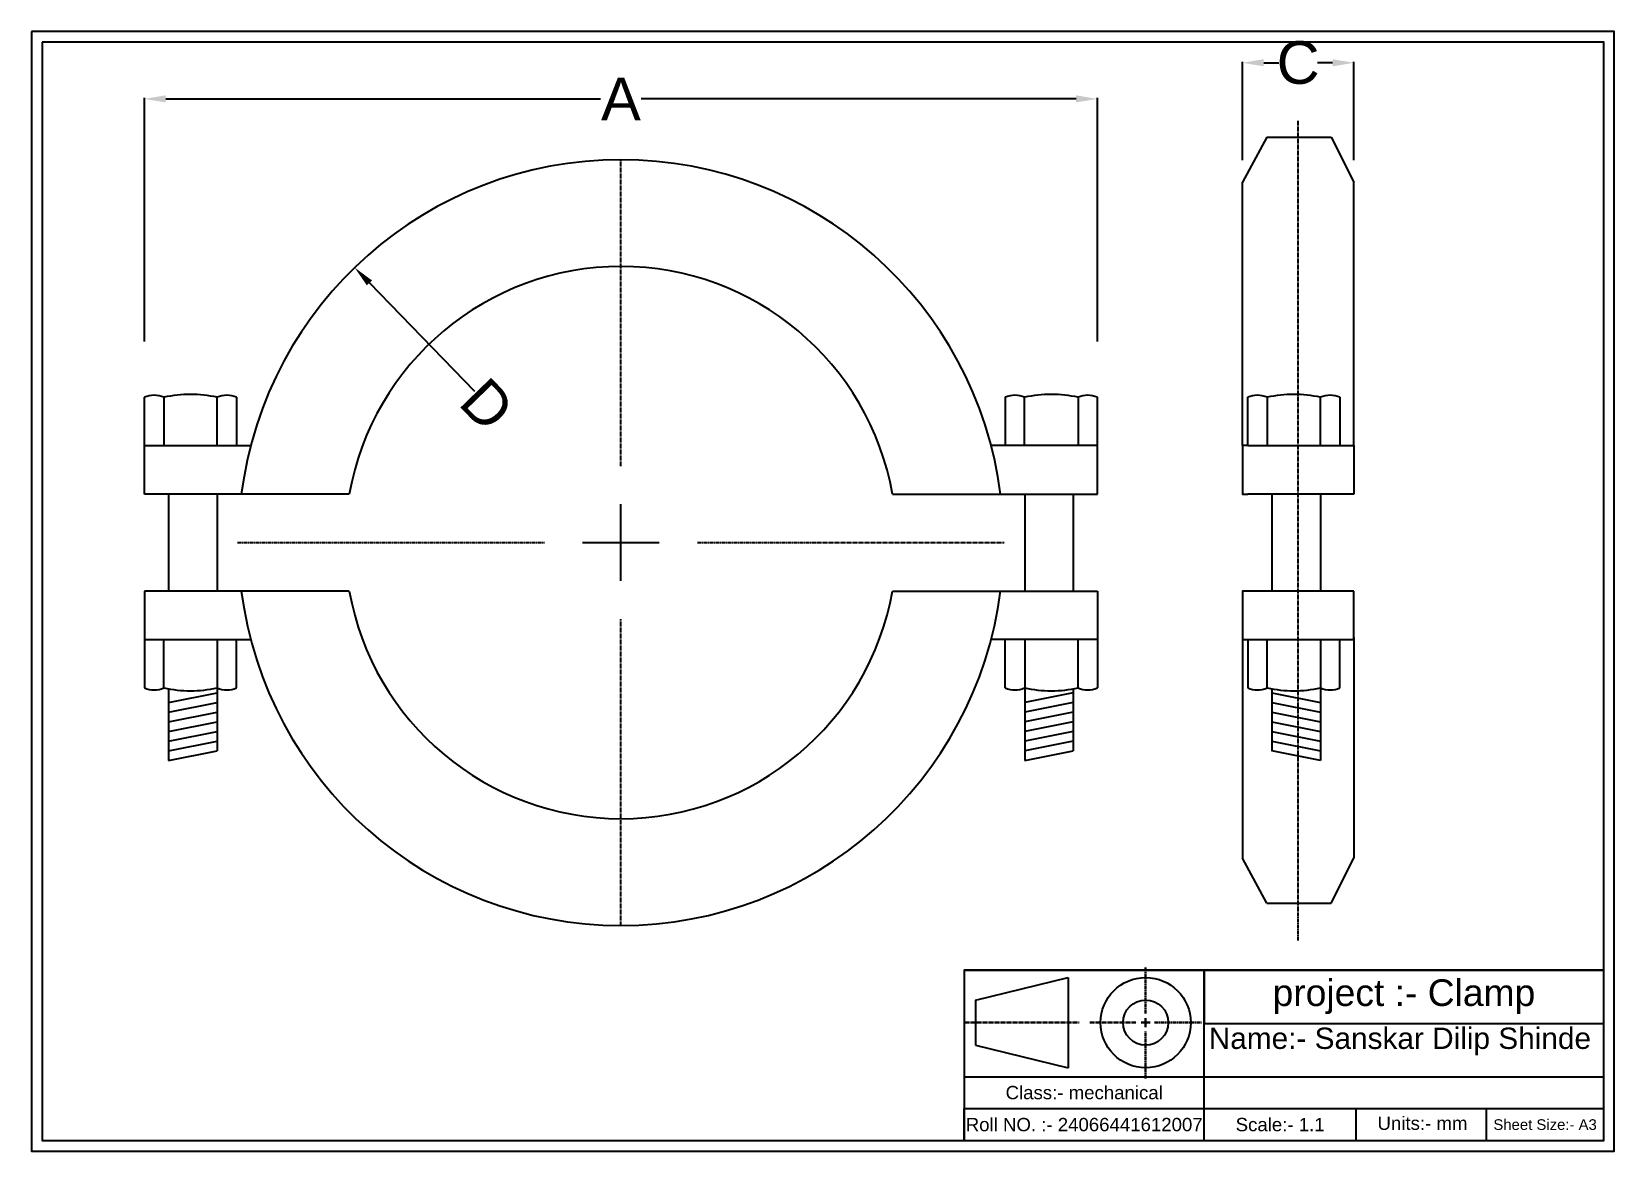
# Model space of a CAD drawing. Header units: inches. Extents: x 36 to 333, y 26 to 236.
import ezdxf

# ---------------------------------------------------------------- set-up
doc = ezdxf.new("R2010")
doc.units = ezdxf.units.IN
doc.header["$MEASUREMENT"] = 0
doc.linetypes.add('CENTER2', pattern=[1.125, 0.75, -0.125, 0.125, -0.125])
doc.styles.get("Standard").update_dxf_attribs({"font": 'arial.ttf'})
doc.dimstyles.get("Standard").update_dxf_attribs({"dimtxt": 8, "dimasz": 4, "dimexe": 0.18, "dimexo": 0.0625, "dimgap": 0.09, "dimtad": 0, "dimdec": 1, "dimzin": 0, "dimdsep": 46, "dimtxsty": 'Standard', "dimcen": 0.09, "dimclrd": 3, "dimclre": 3, "dimclrt": 3, "dimadec": 0, "dimazin": 0, "dimtfac": 1, "dimtdec": 1, "dimtofl": 0, "dimtmove": 0, "dimatfit": 3, "dimfxl": 1, "dimtfillclr": 1, "dimtolj": 1, "dimtzin": 0, "dimarcsym": 0})

# ---------------------------------------------------------------- blocks, each defined once
blk = doc.blocks.new('*U5')
at = {"color": 0, "linetype": 'CENTER2', "lineweight": 30, "transparency": 16777216}
for p, q in [((0, 1.69), (0, 10.46)), ((-10.46, 0), (-1.69, 0)), ((1.69, 0), (10.46, 0)), ((0, -10.46), (0, -1.69))]:
    blk.add_line(p, q, dxfattribs=at)
at = {"color": 0, "linetype": 'Continuous', "lineweight": 30, "transparency": 16777216}
for p, q in [((-0.85, 0), (0.85, 0)), ((0, -0.85), (0, 0.85))]:
    blk.add_line(p, q, dxfattribs=at)
blk = doc.blocks.new('*U7')
at = {"color": 0, "linetype": 'CENTER2', "lineweight": 30, "transparency": 16777216}
blk.add_line((-10.71, 0), (10.71, 0), dxfattribs=at)
blk = doc.blocks.new('*D10')
at = {"color": 3, "lineweight": -2, "transparency": 16777216}
for p, q in [((263.64, 211.6), (263.64, 230.07)), ((267.64, 229.89), (270.49, 229.89)), ((280.58, 229.89), (277.74, 229.89)), ((284.58, 211.6), (284.58, 230.07))]:
    blk.add_line(p, q, dxfattribs=at)
at = {"color": 3, "transparency": 16777216}
for points in [[(267.64, 230.56), (267.64, 229.23), (263.64, 229.89)], [(280.58, 230.56), (280.58, 229.23), (284.58, 229.89)]]:
    blk.add_solid(points, dxfattribs=at)
at = {"layer": 'Defpoints', "color": 0, "transparency": 16777216}
for p in [(284.58, 229.89), (263.64, 211.54), (284.58, 211.54)]:
    blk.add_point(p, dxfattribs=at)
at = {"color": 3, "transparency": 16777216, "insert": (274.11, 229.89), "char_height": 8, "attachment_point": 5}
blk.add_mtext('\\A1;C', dxfattribs=at)
blk = doc.blocks.new('*D11')
at = {"color": 3, "lineweight": -2, "transparency": 16777216}
for p, q in [((57.6, 177.62), (57.6, 223.3)), ((61.6, 223.12), (143.19, 223.12)), ((232.43, 223.12), (150.84, 223.12)), ((236.43, 177.62), (236.43, 223.3))]:
    blk.add_line(p, q, dxfattribs=at)
at = {"color": 3, "transparency": 16777216}
for points in [[(61.6, 223.79), (61.6, 222.45), (57.6, 223.12)], [(232.43, 223.79), (232.43, 222.45), (236.43, 223.12)]]:
    blk.add_solid(points, dxfattribs=at)
at = {"layer": 'Defpoints', "color": 0, "transparency": 16777216}
for p in [(236.43, 223.12), (57.6, 177.55), (236.43, 177.55)]:
    blk.add_point(p, dxfattribs=at)
at = {"color": 3, "transparency": 16777216, "insert": (147.02, 223.12), "char_height": 8, "attachment_point": 5}
blk.add_mtext('\\A1;A', dxfattribs=at)
blk = doc.blocks.new('*D13')
at = {"color": 3, "lineweight": -2, "transparency": 16777216}
blk.add_line((119.58, 168.22), (99.83, 188.6), dxfattribs=at)
at = {"color": 3, "transparency": 16777216}
blk.add_solid([(100.31, 189.07), (99.35, 188.14), (97.05, 191.48)], dxfattribs=at)
at = {"layer": 'Defpoints', "color": 0, "transparency": 16777216}
for p in [(97.05, 191.48), (196.99, 88.33)]:
    blk.add_point(p, dxfattribs=at)
at = {"color": 3, "transparency": 16777216, "insert": (121.95, 165.78), "char_height": 8, "attachment_point": 5, "rotation": 314.0961}
blk.add_mtext('\\A1;D', dxfattribs=at)
blk = doc.blocks.new('*U14')
at = {"color": 0, "linetype": 'CENTER2', "transparency": 16777216}
for p, q in [((0, 14.36), (0, 71.93)), ((-71.93, 0), (-14.36, 0)), ((14.36, 0), (71.93, 0)), ((0, -71.93), (0, -14.36))]:
    blk.add_line(p, q, dxfattribs=at)
at = {"color": 0, "linetype": 'Continuous', "transparency": 16777216}
for p, q in [((0, -7.18), (0, 7.18)), ((-7.18, 0), (7.18, 0))]:
    blk.add_line(p, q, dxfattribs=at)
blk = doc.blocks.new('*U15')
at = {"color": 0, "linetype": 'CENTER2', "transparency": 16777216}
blk.add_line((0, -117.55), (0, 36.27), dxfattribs=at)

msp = doc.modelspace()

# ---------------------------------------------------------------- linework, layer by layer
for p, q in [((268.24, 215.93), (263.64, 207.5)), ((263.64, 158.08), (263.64, 207.5)), ((284.58, 158.08), (284.58, 207.5)), ((75.78, 158.08), (77.54, 158.08)), ((236.43, 158.08), (216.49, 158.08)), ((236.43, 148.99), (236.43, 158.08)), ((264.64, 158.08), (284.58, 158.08)), ((284.58, 158.08), (284.58, 148.99)), ((71.24, 148.99), (71.24, 130.81)), ((222.8, 148.99), (222.8, 130.81)), ((278.28, 148.99), (278.28, 130.81)), ((236.43, 130.81), (236.43, 121.72)), ((284.58, 121.72), (284.58, 130.81)), ((284.58, 122.09), (284.58, 80.73)), ((236.43, 121.72), (216.49, 121.72)), ((263.64, 121.72), (263.64, 80.73)), ((264.64, 121.72), (284.58, 121.72)), ((62.15, 112.46), (62.15, 108.09)), ((62.15, 109.91), (71.24, 111.72)), ((62.15, 108.09), (71.24, 109.91)), ((231.89, 111.72), (222.8, 109.91)), ((231.89, 109.91), (222.8, 108.09)), ((231.89, 112.46), (231.89, 108.09)), ((269.19, 112.46), (269.19, 108.09)), ((269.19, 111.72), (278.28, 109.91)), ((269.19, 109.91), (278.28, 108.09)), ((62.15, 108.09), (62.15, 99)), ((62.15, 106.27), (71.24, 108.09)), ((71.24, 108.09), (71.24, 100.82)), ((231.89, 108.09), (222.8, 106.27)), ((269.19, 108.09), (278.28, 106.27)), ((62.15, 104.45), (71.24, 106.27)), ((62.15, 102.64), (71.24, 104.45)), ((231.89, 106.27), (222.8, 104.45)), ((231.89, 104.45), (222.8, 102.64)), ((269.19, 106.27), (278.28, 104.45)), ((269.19, 104.45), (278.28, 102.64)), ((62.15, 100.82), (71.24, 102.64)), ((231.89, 102.64), (222.8, 100.82)), ((269.19, 102.64), (278.28, 100.82)), ((62.15, 99), (71.24, 100.82)), ((268.24, 72.3), (263.64, 80.73)), ((211.44, 59.73), (331.44, 59.73)), ((256.48, 27.73), (256.48, 59.73)), ((256.48, 59.73), (256.48, 49.73)), ((213.57, 54.1), (230.98, 58.32)), ((230.98, 58.32), (230.98, 41.41)), ((213.57, 54.1), (213.57, 45.63)), ((256.48, 49.73), (331.44, 49.73)), ((213.57, 45.63), (230.98, 41.41)), ((211.44, 39.73), (331.44, 39.73)), ((211.44, 27.73), (211.44, 33.73)), ((211.44, 33.73), (331.44, 33.73)), ((211.44, 33.73), (331.44, 33.73)), ((284.98, 27.73), (284.98, 33.73)), ((309.45, 27.73), (309.45, 33.73)), ((211.44, 27.73), (331.44, 27.73)), ((211.44, 27.73), (331.44, 27.73)), ((211.44, 27.73), (331.44, 27.73)), ((211.44, 27.73), (331.44, 27.73)), ((211.44, 27.73), (331.44, 27.73)), ((211.44, 27.73), (331.44, 27.73)), ((211.44, 27.73), (331.44, 27.73)), ((211.44, 27.73), (331.44, 27.73)), ((211.44, 27.73), (331.44, 27.73)), ((211.44, 27.73), (331.44, 27.73)), ((211.44, 27.73), (331.44, 27.73)), ((211.44, 27.73), (331.44, 27.73)), ((211.44, 27.73), (331.44, 27.73))]:
    msp.add_line(p, q)
for points in [[(36.44, 235.73), (36.44, 25.73), (333.44, 25.73), (333.44, 235.73)], [(38.44, 233.73), (38.44, 27.73), (331.44, 27.73), (331.44, 233.73)], [(331.44, 59.73), (211.44, 59.73), (211.44, 27.73), (331.44, 27.73)]]:
    msp.add_lwpolyline(points, close=True)
for points in [[(268.24, 215.93), (280.3, 215.93)], [(280.3, 215.93), (284.58, 207.5)], [(57.6, 158.08), (57.6, 167.17)], [(61.24, 167.17), (61.24, 158.08)], [(71.26, 158.08), (71.26, 167.17)], [(74.9, 167.17), (74.9, 158.08)], [(219.14, 167.17), (219.14, 158.08)], [(222.78, 158.08), (222.78, 167.17)], [(232.8, 167.17), (232.8, 158.08)], [(236.43, 158.08), (236.43, 167.17)], [(264.64, 158.08), (264.64, 167.17)], [(268.28, 167.17), (268.28, 158.08)], [(278.3, 158.08), (278.3, 167.17)], [(281.94, 167.17), (281.94, 158.08)], [(57.6, 148.99), (57.6, 158.08), (75.78, 158.08)], [(264.64, 158.08), (263.64, 158.08), (263.64, 148.99), (264.64, 148.99)], [(96.04, 148.99), (75.78, 148.99), (57.6, 148.99)], [(62.15, 148.99), (62.15, 130.81)], [(198, 148.99), (218.25, 148.99), (236.43, 148.99)], [(231.89, 148.99), (231.89, 130.81)], [(284.58, 148.99), (282.82, 148.99), (264.64, 148.99)], [(269.19, 148.99), (269.19, 130.81)], [(96.04, 130.81), (75.78, 130.81), (57.6, 130.81)], [(57.6, 130.81), (57.6, 121.72), (77.54, 121.72)], [(198, 130.81), (218.25, 130.81), (236.43, 130.81)], [(264.64, 130.81), (263.64, 130.81), (263.64, 121.72), (264.64, 121.72)], [(284.58, 130.81), (282.82, 130.81), (264.64, 130.81)], [(57.6, 121.72), (57.6, 112.63)], [(61.24, 112.63), (61.24, 121.72)], [(71.24, 121.72), (71.24, 108.09)], [(74.9, 112.63), (74.9, 121.72)], [(219.14, 112.63), (219.14, 121.72)], [(222.8, 121.72), (222.8, 108.09)], [(232.8, 112.63), (232.8, 121.72)], [(236.43, 121.72), (236.43, 112.63)], [(264.64, 121.72), (264.64, 112.63)], [(268.28, 112.63), (268.28, 121.72)], [(278.28, 121.72), (278.28, 108.09)], [(281.94, 112.63), (281.94, 121.72)], [(222.8, 108.09), (222.8, 99)], [(231.89, 108.09), (231.89, 100.82)], [(269.19, 108.09), (269.19, 100.82)], [(278.28, 108.09), (278.28, 99)], [(222.8, 99), (231.89, 100.82)], [(278.28, 99), (269.19, 100.82)], [(280.3, 72.3), (284.58, 80.73)], [(268.24, 72.3), (280.3, 72.3)]]:
    msp.add_lwpolyline(points)
for radius in [8.46, 4.24]:
    msp.add_circle((245.49, 49.87), radius)
for centre, radius, start, end in [((147.02, 139.9), 71.81, 7.2711, 172.7289), ((147.02, 139.9), 51.78, 10.1088, 169.8912), ((59.42, 162.83), 4.7, 67.2418, 112.7582), ((66.25, 143.7), 23.99, 77.9468, 102.0532), ((73.08, 162.83), 4.7, 67.2418, 112.7582), ((220.96, 162.83), 4.7, 67.2418, 112.7582), ((227.79, 143.7), 23.99, 77.9468, 102.0532), ((234.61, 162.83), 4.7, 67.2418, 112.7582), ((266.46, 162.83), 4.7, 67.2418, 112.7582), ((273.29, 143.7), 23.99, 77.9468, 102.0532), ((280.12, 162.83), 4.7, 67.2418, 112.7582), ((147.02, 139.9), 71.81, 187.2711, 352.7289), ((147.02, 139.9), 51.78, 190.1088, 349.8912), ((59.42, 116.97), 4.7, 247.2418, 292.7582), ((66.25, 136.1), 23.99, 257.9468, 282.0532), ((73.08, 116.97), 4.7, 247.2418, 292.7582), ((220.96, 116.97), 4.7, 247.2418, 292.7582), ((227.79, 136.1), 23.99, 257.9468, 282.0532), ((234.61, 116.97), 4.7, 247.2418, 292.7582), ((266.46, 116.97), 4.7, 247.2418, 292.7582), ((273.29, 136.1), 23.99, 257.9468, 282.0532), ((280.12, 116.97), 4.7, 247.2418, 292.7582)]:
    msp.add_arc(centre, radius, start, end)

# ---------------------------------------------------------------- block references
at = {"linetype": 'CENTER2'}
for name, p in [('*U15', (274.11, 182.79)), ('*U14', (147.02, 139.9))]:
    msp.add_blockref(name, p, dxfattribs=at)
at = {"color": 242, "linetype": 'CENTER2', "lineweight": 30, "true_color": 0xcd2027}
msp.add_blockref('*U5', (245.49, 49.87), dxfattribs=at)
at = {"color": 1, "linetype": 'CENTER2', "lineweight": 30}
msp.add_blockref('*U7', (222.28, 49.87), dxfattribs=at)

# ---------------------------------------------------------------- texts
at = {"attachment_point": 5}
for s, width, insert, char_height in [('\\pxqc;project :- Clamp', 74.9667, (293.96, 54.73), 5), ('\\pxqc;Name:- Sanskar Dilip Shinde', 74.5405, (293.2, 46.33), 4), ('\\pxqc;Class:- mechanical', 45.0333, (233.96, 36.73), 2.5), ('\\pxqc;Roll NO. :- 24066441612007', 45.0333, (233.96, 30.73), 2.5), ('Scale:- 1.1', 28.5077, (270.73, 30.73), 2.5), ('\\pxqc;Units:- mm', 74.9667, (297.44, 30.98), 2.5), ('\\pxqc;Sheet Size:- A3', 21.9948, (320.45, 30.73), 2)]:
    msp.add_mtext_dynamic_manual_height_columns(s, width=width, gutter_width=1, heights=[0], dxfattribs=dict(at, insert=insert, char_height=char_height))

# ---------------------------------------------------------------- dimensions: what is measured, and where the dimension line sits
dim = msp.add_linear_dim(base=(284.58, 229.89), p1=(263.64, 211.54), p2=(284.58, 211.54), text='C', dimstyle='Standard')
dim.commit()
dim.dimension.update_dxf_attribs({"geometry": '*D10', "text_midpoint": (274.11, 229.89)})
dim = msp.add_linear_dim(base=(236.43, 223.12), p1=(57.6, 177.55), p2=(236.43, 177.55), text='A', dimstyle='Standard')
dim.commit()
dim.dimension.update_dxf_attribs({"geometry": '*D11', "text_midpoint": (147.02, 223.12), "dimtype": 160})
dim = msp.add_diameter_dim_2p(p1=(196.99, 88.33), p2=(97.05, 191.48), text='D', dimstyle='Standard')
dim.commit()
dim.dimension.update_dxf_attribs({"geometry": '*D13', "text_midpoint": (121.95, 165.78), "dimtype": 163})

doc.saveas('drawing.dxf')
